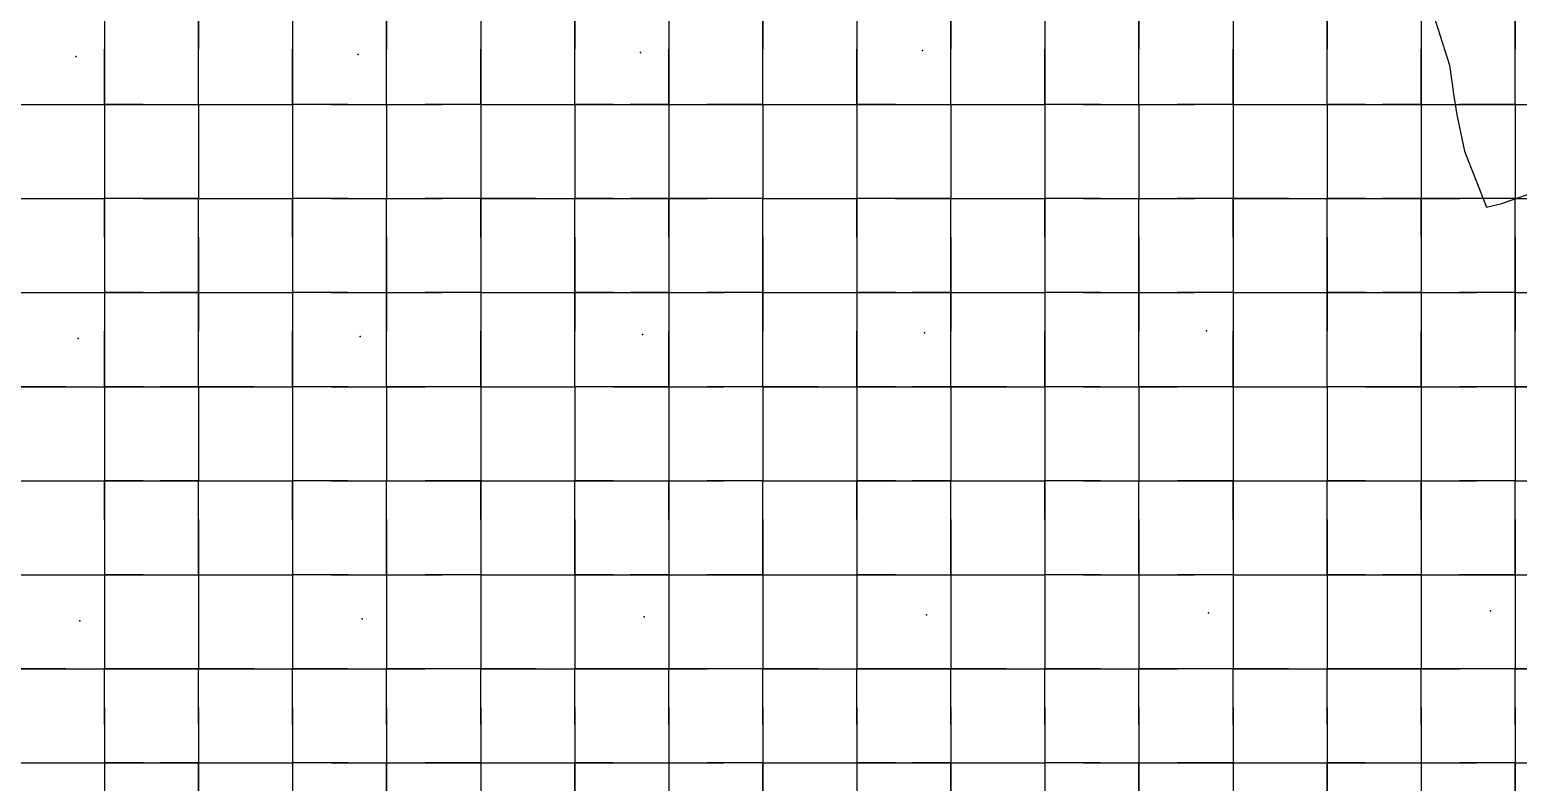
# Model space of a CAD drawing. Header units: metres. Extents: x 0 to 438, y -24 to 612.
# Drawn here: x 145.8 to 288.3, y 205.2 to 277.2 of the extents above; entities that cross this region are included whole.
import ezdxf

# ---------------------------------------------------------------- set-up
doc = ezdxf.new("R2010")
doc.units = ezdxf.units.M
doc.layers.add('LAYER_01_CUT', color=7, linetype='Continuous')
doc.layers.add('LAYER_04_GRID', color=7, linetype='Continuous')

msp = doc.modelspace()

# ---------------------------------------------------------------- linework, layer by layer
at = {"layer": 'LAYER_01_CUT'}
for points in [[(288.68, 291.5), (287.32, 290.49), (286.45, 289.85), (285.12, 289.06), (284.08, 288.45), (282.21, 287.58), (281.63, 287.31), (279.25, 286.48), (279.12, 286.44), (278.39, 286.26), (278.75, 284.42), (279.2, 281.75), (279.72, 280.1), (281.72, 273.76), (282.09, 271.03), (282.42, 269), (283.17, 265.55), (285.26, 260.17), (286.73, 260.53), (286.98, 260.62), (291.74, 262.27)], [(149.31, 279), (153, 279), (153, 273.69), (153, 270), (153, 264.69)], [(153, 279), (153, 275.31)], [(162, 273.69), (162, 279), (162, 275.31)], [(167.31, 279), (171, 279), (171, 273.69), (171, 270), (171, 264.69)], [(171, 279), (171, 275.31)], [(180, 273.69), (180, 279), (180, 275.31)], [(185.31, 279), (189, 279), (189, 273.69), (189, 270), (189, 264.69)], [(189, 279), (189, 275.31)], [(198, 273.69), (198, 279), (198, 275.31)], [(203.31, 279), (207, 279), (207, 273.69), (207, 270), (207, 264.69)], [(207, 279), (207, 275.31)], [(216, 273.69), (216, 279), (216, 275.31)], [(221.31, 279), (225, 279), (225, 273.69), (225, 270), (225, 264.69)], [(225, 279), (225, 275.31)], [(234, 273.69), (234, 279), (234, 275.31)], [(239.31, 279), (243, 279), (243, 273.69), (243, 270), (243, 264.69)], [(243, 279), (243, 275.31)], [(252, 273.69), (252, 279), (252, 275.31)], [(257.31, 279), (261, 279), (261, 273.69), (261, 270), (261, 264.69)], [(261, 279), (261, 275.31)], [(270, 273.69), (270, 279), (270, 275.31)], [(275.31, 279), (279, 279), (279, 273.69), (279, 270), (279, 264.69)], [(279, 279), (279, 275.31)], [(288, 273.69), (288, 279), (288, 275.31)], [(153, 270), (153, 275.31)], [(162, 270), (162, 275.31)], [(171, 270), (171, 275.31)], [(180, 270), (180, 275.31)], [(189, 270), (189, 275.31)], [(198, 270), (198, 275.31)], [(207, 270), (207, 275.31)], [(216, 270), (216, 275.31)], [(225, 270), (225, 275.31)], [(234, 270), (234, 275.31)], [(243, 270), (243, 275.31)], [(252, 270), (252, 275.31)], [(261, 270), (261, 275.31)], [(270, 270), (270, 275.31)], [(279, 270), (279, 275.31)], [(288, 270), (288, 275.31)], [(162, 270), (162, 273.69)], [(180, 270), (180, 273.69)], [(198, 270), (198, 273.69)], [(216, 270), (216, 273.69)], [(234, 270), (234, 273.69)], [(252, 270), (252, 273.69)], [(270, 270), (270, 273.69)], [(288, 270), (288, 273.69)], [(144, 270), (149.31, 270)], [(144, 270), (147.69, 270)], [(147.69, 270), (153, 270)], [(149.31, 270), (153, 270)], [(156.69, 270), (153, 270)], [(153, 270), (153, 266.31)], [(153, 270), (158.31, 270)], [(156.69, 270), (162, 270)], [(158.31, 270), (162, 270), (162, 264.69)], [(162, 270), (162, 266.31)], [(162, 270), (167.31, 270)], [(162, 270), (165.69, 270)], [(165.69, 270), (171, 270)], [(167.31, 270), (171, 270)], [(176.31, 270), (171, 270)], [(174.69, 270), (171, 270)], [(171, 270), (171, 266.31)], [(174.69, 270), (180, 270)], [(176.31, 270), (180, 270), (180, 264.69)], [(180, 270), (180, 266.31)], [(180, 270), (185.31, 270)], [(180, 270), (183.69, 270)], [(189, 270), (183.69, 270)], [(189, 270), (185.31, 270)], [(189, 270), (189, 266.31)], [(189, 270), (194.31, 270)], [(189, 270), (192.69, 270)], [(192.69, 270), (198, 270)], [(194.31, 270), (198, 270), (198, 264.69)], [(201.69, 270), (198, 270)], [(198, 270), (198, 266.31)], [(198, 270), (203.31, 270)], [(201.69, 270), (207, 270)], [(207, 270), (203.31, 270)], [(207, 270), (207, 266.31)], [(207, 270), (212.31, 270)], [(207, 270), (210.69, 270)], [(216, 270), (210.69, 270)], [(212.31, 270), (216, 270), (216, 264.69)], [(216, 270), (216, 266.31)], [(216, 270), (221.31, 270)], [(216, 270), (219.69, 270)], [(219.69, 270), (225, 270)], [(221.31, 270), (225, 270)], [(228.69, 270), (225, 270)], [(225, 270), (225, 266.31)], [(225, 270), (230.31, 270)], [(228.69, 270), (234, 270)], [(230.31, 270), (234, 270), (234, 264.69)], [(234, 270), (234, 266.31)], [(234, 270), (239.31, 270)], [(234, 270), (237.69, 270)], [(237.69, 270), (243, 270)], [(239.31, 270), (243, 270)], [(248.31, 270), (243, 270)], [(246.69, 270), (243, 270)], [(243, 270), (243, 266.31)], [(246.69, 270), (252, 270)], [(248.31, 270), (252, 270), (252, 264.69)], [(252, 270), (252, 266.31)], [(252, 270), (257.31, 270)], [(252, 270), (255.69, 270)], [(261, 270), (255.69, 270)], [(261, 270), (257.31, 270)], [(261, 270), (261, 266.31)], [(261, 270), (266.31, 270)], [(261, 270), (264.69, 270)], [(264.69, 270), (270, 270)], [(266.31, 270), (270, 270), (270, 264.69)], [(273.69, 270), (270, 270)], [(270, 270), (270, 266.31)], [(270, 270), (275.31, 270)], [(273.69, 270), (279, 270)], [(279, 270), (275.31, 270)], [(279, 270), (279, 266.31)], [(279, 270), (284.31, 270)], [(279, 270), (282.69, 270)], [(288, 270), (282.69, 270)], [(284.31, 270), (288, 270), (288, 264.69)], [(288, 270), (288, 266.31)], [(288, 270), (293.31, 270)], [(288, 270), (291.69, 270)], [(153, 266.31), (153, 261)], [(162, 266.31), (162, 261)], [(171, 266.31), (171, 261)], [(180, 266.31), (180, 261)], [(189, 266.31), (189, 261)], [(198, 266.31), (198, 261)], [(207, 266.31), (207, 261)], [(216, 266.31), (216, 261)], [(225, 266.31), (225, 261)], [(234, 266.31), (234, 261)], [(243, 266.31), (243, 261)], [(252, 266.31), (252, 261)], [(261, 266.31), (261, 261)], [(270, 266.31), (270, 261)], [(279, 266.31), (279, 261)], [(288, 266.31), (288, 261)], [(153, 264.69), (153, 261)], [(162, 264.69), (162, 261)], [(171, 264.69), (171, 261)], [(180, 264.69), (180, 261)], [(189, 264.69), (189, 261)], [(198, 264.69), (198, 261)], [(207, 264.69), (207, 261)], [(216, 264.69), (216, 261)], [(225, 264.69), (225, 261)], [(234, 264.69), (234, 261)], [(243, 264.69), (243, 261)], [(252, 264.69), (252, 261)], [(261, 264.69), (261, 261)], [(270, 264.69), (270, 261)], [(279, 264.69), (279, 261)], [(288, 264.69), (288, 261)], [(144, 255.69), (144, 261), (149.31, 261)], [(144, 261), (147.69, 261)], [(147.69, 261), (153, 261)], [(149.31, 261), (153, 261)], [(158.31, 261), (153, 261), (153, 255.69), (153, 252), (153, 246.69), (153, 243), (153, 237.69)], [(156.69, 261), (153, 261)], [(153, 257.31), (153, 261)], [(156.69, 261), (162, 261)], [(162, 261), (158.31, 261)], [(162, 255.69), (162, 261), (167.31, 261)], [(162, 257.31), (162, 261)], [(162, 261), (165.69, 261)], [(165.69, 261), (171, 261)], [(167.31, 261), (171, 261)], [(176.31, 261), (171, 261), (171, 255.69), (171, 252), (171, 246.69), (171, 243), (171, 237.69)], [(174.69, 261), (171, 261)], [(171, 257.31), (171, 261)], [(174.69, 261), (180, 261)], [(176.31, 261), (180, 261)], [(180, 255.69), (180, 261), (185.31, 261)], [(180, 257.31), (180, 261)], [(180, 261), (183.69, 261)], [(189, 261), (183.69, 261)], [(189, 261), (185.31, 261)], [(194.31, 261), (189, 261), (189, 255.69), (189, 252), (189, 246.69), (189, 243), (189, 237.69)], [(189, 257.31), (189, 261)], [(189, 261), (192.69, 261)], [(192.69, 261), (198, 261)], [(194.31, 261), (198, 261)], [(198, 255.69), (198, 261), (203.31, 261)], [(201.69, 261), (198, 261)], [(198, 257.31), (198, 261)], [(201.69, 261), (207, 261)], [(207, 261), (203.31, 261)], [(212.31, 261), (207, 261), (207, 255.69), (207, 252), (207, 246.69), (207, 243), (207, 237.69)], [(207, 257.31), (207, 261)], [(207, 261), (210.69, 261)], [(216, 261), (210.69, 261)], [(216, 261), (212.31, 261)], [(216, 255.69), (216, 261), (221.31, 261)], [(216, 257.31), (216, 261)], [(216, 261), (219.69, 261)], [(219.69, 261), (225, 261)], [(221.31, 261), (225, 261)], [(230.31, 261), (225, 261), (225, 255.69), (225, 252), (225, 246.69), (225, 243), (225, 237.69)], [(228.69, 261), (225, 261)], [(225, 257.31), (225, 261)], [(228.69, 261), (234, 261)], [(234, 261), (230.31, 261)], [(234, 255.69), (234, 261), (239.31, 261)], [(234, 257.31), (234, 261)], [(234, 261), (237.69, 261)], [(237.69, 261), (243, 261)], [(239.31, 261), (243, 261)], [(248.31, 261), (243, 261), (243, 255.69), (243, 252), (243, 246.69), (243, 243), (243, 237.69)], [(246.69, 261), (243, 261)], [(243, 257.31), (243, 261)], [(246.69, 261), (252, 261)], [(248.31, 261), (252, 261)], [(252, 255.69), (252, 261), (257.31, 261)], [(252, 257.31), (252, 261)], [(252, 261), (255.69, 261)], [(261, 261), (255.69, 261)], [(261, 261), (257.31, 261)], [(266.31, 261), (261, 261), (261, 255.69), (261, 252), (261, 246.69), (261, 243), (261, 237.69)], [(261, 257.31), (261, 261)], [(261, 261), (264.69, 261)], [(264.69, 261), (270, 261)], [(266.31, 261), (270, 261)], [(270, 255.69), (270, 261), (275.31, 261)], [(273.69, 261), (270, 261)], [(270, 257.31), (270, 261)], [(273.69, 261), (279, 261)], [(279, 261), (275.31, 261)], [(284.31, 261), (279, 261), (279, 255.69), (279, 252), (279, 246.69), (279, 243), (279, 237.69)], [(279, 257.31), (279, 261)], [(279, 261), (282.69, 261)], [(288, 261), (282.69, 261)], [(288, 261), (284.31, 261)], [(288, 255.69), (288, 261), (293.31, 261)], [(288, 257.31), (288, 261)], [(288, 261), (291.69, 261)], [(153, 257.31), (153, 252)], [(162, 257.31), (162, 252)], [(171, 257.31), (171, 252)], [(180, 257.31), (180, 252)], [(189, 257.31), (189, 252)], [(198, 257.31), (198, 252)], [(207, 257.31), (207, 252)], [(216, 257.31), (216, 252)], [(225, 257.31), (225, 252)], [(234, 257.31), (234, 252)], [(243, 257.31), (243, 252)], [(252, 257.31), (252, 252)], [(261, 257.31), (261, 252)], [(270, 257.31), (270, 252)], [(279, 257.31), (279, 252)], [(288, 257.31), (288, 252)], [(162, 252), (162, 255.69)], [(180, 252), (180, 255.69)], [(198, 252), (198, 255.69)], [(216, 252), (216, 255.69)], [(234, 252), (234, 255.69)], [(252, 252), (252, 255.69)], [(270, 252), (270, 255.69)], [(288, 252), (288, 255.69)], [(144, 252), (149.31, 252)], [(144, 252), (147.69, 252)], [(147.69, 252), (153, 252)], [(149.31, 252), (153, 252)], [(156.69, 252), (153, 252)], [(153, 252), (153, 248.31)], [(153, 252), (158.31, 252)], [(156.69, 252), (162, 252)], [(162, 252), (158.31, 252)], [(162, 246.69), (162, 252), (162, 248.31)], [(162, 252), (167.31, 252)], [(162, 252), (165.69, 252)], [(165.69, 252), (171, 252)], [(167.31, 252), (171, 252)], [(176.31, 252), (171, 252)], [(174.69, 252), (171, 252)], [(171, 252), (171, 248.31)], [(174.69, 252), (180, 252)], [(176.31, 252), (180, 252)], [(180, 246.69), (180, 252), (180, 248.31)], [(180, 252), (185.31, 252)], [(180, 252), (183.69, 252)], [(189, 252), (183.69, 252)], [(189, 252), (185.31, 252)], [(189, 252), (189, 248.31)], [(189, 252), (194.31, 252)], [(189, 252), (192.69, 252)], [(192.69, 252), (198, 252)], [(194.31, 252), (198, 252)], [(198, 246.69), (198, 252), (198, 248.31)], [(201.69, 252), (198, 252)], [(198, 252), (203.31, 252)], [(201.69, 252), (207, 252)], [(207, 252), (203.31, 252)], [(207, 252), (207, 248.31)], [(207, 252), (212.31, 252)], [(207, 252), (210.69, 252)], [(216, 252), (210.69, 252)], [(216, 252), (212.31, 252)], [(216, 246.69), (216, 252), (216, 248.31)], [(216, 252), (221.31, 252)], [(216, 252), (219.69, 252)], [(219.69, 252), (225, 252)], [(221.31, 252), (225, 252)], [(228.69, 252), (225, 252)], [(225, 252), (225, 248.31)], [(225, 252), (230.31, 252)], [(228.69, 252), (234, 252)], [(234, 252), (230.31, 252)], [(234, 246.69), (234, 252), (234, 248.31)], [(234, 252), (239.31, 252)], [(234, 252), (237.69, 252)], [(237.69, 252), (243, 252)], [(239.31, 252), (243, 252)], [(248.31, 252), (243, 252)], [(246.69, 252), (243, 252)], [(243, 252), (243, 248.31)], [(246.69, 252), (252, 252)], [(248.31, 252), (252, 252)], [(252, 246.69), (252, 252), (252, 248.31)], [(252, 252), (257.31, 252)], [(252, 252), (255.69, 252)], [(261, 252), (255.69, 252)], [(261, 252), (257.31, 252)], [(261, 252), (261, 248.31)], [(261, 252), (266.31, 252)], [(261, 252), (264.69, 252)], [(264.69, 252), (270, 252)], [(266.31, 252), (270, 252)], [(270, 246.69), (270, 252), (270, 248.31)], [(273.69, 252), (270, 252)], [(270, 252), (275.31, 252)], [(273.69, 252), (279, 252)], [(279, 252), (275.31, 252)], [(279, 252), (279, 248.31)], [(279, 252), (284.31, 252)], [(279, 252), (282.69, 252)], [(288, 252), (282.69, 252)], [(288, 252), (284.31, 252)], [(288, 246.69), (288, 252), (288, 248.31)], [(288, 252), (293.31, 252)], [(288, 252), (291.69, 252)], [(153, 243), (153, 248.31)], [(162, 243), (162, 248.31)], [(171, 243), (171, 248.31)], [(180, 243), (180, 248.31)], [(189, 243), (189, 248.31)], [(198, 243), (198, 248.31)], [(207, 243), (207, 248.31)], [(216, 243), (216, 248.31)], [(225, 243), (225, 248.31)], [(234, 243), (234, 248.31)], [(243, 243), (243, 248.31)], [(252, 243), (252, 248.31)], [(261, 243), (261, 248.31)], [(270, 243), (270, 248.31)], [(279, 243), (279, 248.31)], [(288, 243), (288, 248.31)], [(162, 243), (162, 246.69)], [(180, 243), (180, 246.69)], [(198, 243), (198, 246.69)], [(216, 243), (216, 246.69)], [(234, 243), (234, 246.69)], [(252, 243), (252, 246.69)], [(270, 243), (270, 246.69)], [(288, 243), (288, 246.69)], [(149.31, 243), (144, 243), (144, 237.69)], [(144, 243), (147.69, 243)], [(147.69, 243), (153, 243)], [(149.31, 243), (153, 243)], [(156.69, 243), (153, 243)], [(153, 243), (153, 239.31)], [(153, 243), (158.31, 243)], [(156.69, 243), (162, 243)], [(162, 243), (158.31, 243)], [(167.31, 243), (162, 243), (162, 237.69)], [(162, 243), (162, 239.31)], [(162, 243), (165.69, 243)], [(165.69, 243), (171, 243)], [(167.31, 243), (171, 243)], [(176.31, 243), (171, 243)], [(174.69, 243), (171, 243)], [(171, 243), (171, 239.31)], [(174.69, 243), (180, 243)], [(176.31, 243), (180, 243)], [(185.31, 243), (180, 243), (180, 237.69)], [(180, 243), (180, 239.31)], [(180, 243), (183.69, 243)], [(189, 243), (183.69, 243)], [(189, 243), (185.31, 243)], [(189, 243), (189, 239.31)], [(189, 243), (194.31, 243)], [(189, 243), (192.69, 243)], [(192.69, 243), (198, 243)], [(194.31, 243), (198, 243)], [(203.31, 243), (198, 243), (198, 237.69)], [(201.69, 243), (198, 243)], [(198, 243), (198, 239.31)], [(201.69, 243), (207, 243)], [(207, 243), (203.31, 243)], [(207, 243), (207, 239.31)], [(207, 243), (212.31, 243)], [(207, 243), (210.69, 243)], [(216, 243), (210.69, 243)], [(216, 243), (212.31, 243)], [(221.31, 243), (216, 243), (216, 237.69)], [(216, 243), (216, 239.31)], [(216, 243), (219.69, 243)], [(219.69, 243), (225, 243)], [(221.31, 243), (225, 243)], [(228.69, 243), (225, 243)], [(225, 243), (225, 239.31)], [(225, 243), (230.31, 243)], [(228.69, 243), (234, 243)], [(234, 243), (230.31, 243)], [(239.31, 243), (234, 243), (234, 237.69)], [(234, 243), (234, 239.31)], [(234, 243), (237.69, 243)], [(237.69, 243), (243, 243)], [(239.31, 243), (243, 243)], [(248.31, 243), (243, 243)], [(246.69, 243), (243, 243)], [(243, 243), (243, 239.31)], [(246.69, 243), (252, 243)], [(248.31, 243), (252, 243)], [(257.31, 243), (252, 243), (252, 237.69)], [(252, 243), (252, 239.31)], [(252, 243), (255.69, 243)], [(261, 243), (255.69, 243)], [(261, 243), (257.31, 243)], [(261, 243), (261, 239.31)], [(261, 243), (266.31, 243)], [(261, 243), (264.69, 243)], [(264.69, 243), (270, 243)], [(266.31, 243), (270, 243)], [(275.31, 243), (270, 243), (270, 237.69)], [(273.69, 243), (270, 243)], [(270, 243), (270, 239.31)], [(273.69, 243), (279, 243)], [(279, 243), (275.31, 243)], [(279, 243), (279, 239.31)], [(279, 243), (284.31, 243)], [(279, 243), (282.69, 243)], [(288, 243), (282.69, 243)], [(288, 243), (284.31, 243)], [(293.31, 243), (288, 243), (288, 237.69)], [(288, 243), (288, 239.31)], [(288, 243), (291.69, 243)], [(153, 239.31), (153, 234)], [(162, 239.31), (162, 234)], [(171, 239.31), (171, 234)], [(180, 239.31), (180, 234)], [(189, 239.31), (189, 234)], [(198, 239.31), (198, 234)], [(207, 239.31), (207, 234)], [(216, 239.31), (216, 234)], [(225, 239.31), (225, 234)], [(234, 239.31), (234, 234)], [(243, 239.31), (243, 234)], [(252, 239.31), (252, 234)], [(261, 239.31), (261, 234)], [(270, 239.31), (270, 234)], [(279, 239.31), (279, 234)], [(288, 239.31), (288, 234)], [(153, 237.69), (153, 234)], [(162, 237.69), (162, 234)], [(171, 237.69), (171, 234)], [(180, 237.69), (180, 234)], [(189, 237.69), (189, 234)], [(198, 237.69), (198, 234)], [(207, 237.69), (207, 234)], [(216, 237.69), (216, 234)], [(225, 237.69), (225, 234)], [(234, 237.69), (234, 234)], [(243, 237.69), (243, 234)], [(252, 237.69), (252, 234)], [(261, 237.69), (261, 234)], [(270, 237.69), (270, 234)], [(279, 237.69), (279, 234)], [(288, 237.69), (288, 234)], [(144, 228.69), (144, 234), (149.31, 234), (153, 234), (153, 228.69), (153, 225), (153, 219.69)], [(144, 234), (147.69, 234)], [(147.69, 234), (153, 234)], [(156.69, 234), (153, 234)], [(153, 230.31), (153, 234)], [(153, 234), (158.31, 234)], [(156.69, 234), (162, 234)], [(162, 234), (158.31, 234)], [(162, 228.69), (162, 234), (167.31, 234), (171, 234), (171, 228.69), (171, 225), (171, 219.69)], [(162, 230.31), (162, 234)], [(162, 234), (165.69, 234)], [(165.69, 234), (171, 234)], [(176.31, 234), (171, 234)], [(174.69, 234), (171, 234)], [(171, 230.31), (171, 234)], [(174.69, 234), (180, 234)], [(176.31, 234), (180, 234)], [(180, 228.69), (180, 234), (185.31, 234), (189, 234), (189, 228.69), (189, 225), (189, 219.69)], [(180, 230.31), (180, 234)], [(180, 234), (183.69, 234)], [(189, 234), (183.69, 234)], [(189, 230.31), (189, 234)], [(189, 234), (194.31, 234)], [(189, 234), (192.69, 234)], [(192.69, 234), (198, 234)], [(194.31, 234), (198, 234)], [(198, 228.69), (198, 234), (203.31, 234), (207, 234), (207, 228.69), (207, 225), (207, 219.69)], [(201.69, 234), (198, 234)], [(198, 230.31), (198, 234)], [(201.69, 234), (207, 234)], [(207, 230.31), (207, 234)], [(207, 234), (212.31, 234)], [(207, 234), (210.69, 234)], [(216, 234), (210.69, 234)], [(216, 234), (212.31, 234)], [(216, 228.69), (216, 234), (221.31, 234), (225, 234), (225, 228.69), (225, 225), (225, 219.69)], [(216, 230.31), (216, 234)], [(216, 234), (219.69, 234)], [(219.69, 234), (225, 234)], [(228.69, 234), (225, 234)], [(225, 230.31), (225, 234)], [(225, 234), (230.31, 234)], [(228.69, 234), (234, 234)], [(234, 234), (230.31, 234)], [(234, 228.69), (234, 234), (239.31, 234), (243, 234), (243, 228.69), (243, 225), (243, 219.69)], [(234, 230.31), (234, 234)], [(234, 234), (237.69, 234)], [(237.69, 234), (243, 234)], [(248.31, 234), (243, 234)], [(246.69, 234), (243, 234)], [(243, 230.31), (243, 234)], [(246.69, 234), (252, 234)], [(248.31, 234), (252, 234)], [(252, 228.69), (252, 234), (257.31, 234), (261, 234), (261, 228.69), (261, 225), (261, 219.69)], [(252, 230.31), (252, 234)], [(252, 234), (255.69, 234)], [(261, 234), (255.69, 234)], [(261, 230.31), (261, 234)], [(261, 234), (266.31, 234)], [(261, 234), (264.69, 234)], [(264.69, 234), (270, 234)], [(266.31, 234), (270, 234)], [(270, 228.69), (270, 234), (275.31, 234), (279, 234), (279, 228.69), (279, 225), (279, 219.69)], [(273.69, 234), (270, 234)], [(270, 230.31), (270, 234)], [(273.69, 234), (279, 234)], [(279, 230.31), (279, 234)], [(279, 234), (284.31, 234)], [(279, 234), (282.69, 234)], [(288, 234), (282.69, 234)], [(288, 234), (284.31, 234)], [(288, 228.69), (288, 234), (293.31, 234), (297, 234), (297, 228.69), (297, 225), (297, 219.69)], [(288, 230.31), (288, 234)], [(288, 234), (291.69, 234)], [(153, 230.31), (153, 225)], [(162, 230.31), (162, 225)], [(171, 230.31), (171, 225)], [(180, 230.31), (180, 225)], [(189, 230.31), (189, 225)], [(198, 230.31), (198, 225)], [(207, 230.31), (207, 225)], [(216, 230.31), (216, 225)], [(225, 230.31), (225, 225)], [(234, 230.31), (234, 225)], [(243, 230.31), (243, 225)], [(252, 230.31), (252, 225)], [(261, 230.31), (261, 225)], [(270, 230.31), (270, 225)], [(279, 230.31), (279, 225)], [(288, 230.31), (288, 225)], [(162, 225), (162, 228.69)], [(180, 225), (180, 228.69)], [(198, 225), (198, 228.69)], [(216, 225), (216, 228.69)], [(234, 225), (234, 228.69)], [(252, 225), (252, 228.69)], [(270, 225), (270, 228.69)], [(288, 225), (288, 228.69)], [(144, 225), (149.31, 225)], [(144, 225), (147.69, 225)], [(147.69, 225), (153, 225)], [(149.31, 225), (153, 225)], [(156.69, 225), (153, 225)], [(153, 225), (153, 221.31)], [(153, 225), (158.31, 225)], [(156.69, 225), (162, 225)], [(158.31, 225), (162, 225), (162, 219.69)], [(162, 225), (162, 221.31)], [(162, 225), (167.31, 225)], [(162, 225), (165.69, 225)], [(165.69, 225), (171, 225)], [(167.31, 225), (171, 225)], [(176.31, 225), (171, 225)], [(174.69, 225), (171, 225)], [(171, 225), (171, 221.31)], [(174.69, 225), (180, 225)], [(176.31, 225), (180, 225), (180, 219.69)], [(180, 225), (180, 221.31)], [(180, 225), (185.31, 225)], [(180, 225), (183.69, 225)], [(189, 225), (183.69, 225)], [(189, 225), (185.31, 225)], [(189, 225), (189, 221.31)], [(189, 225), (194.31, 225)], [(189, 225), (192.69, 225)], [(192.69, 225), (198, 225)], [(194.31, 225), (198, 225), (198, 219.69)], [(201.69, 225), (198, 225)], [(198, 225), (198, 221.31)], [(198, 225), (203.31, 225)], [(201.69, 225), (207, 225)], [(207, 225), (203.31, 225)], [(207, 225), (207, 221.31)], [(207, 225), (212.31, 225)], [(207, 225), (210.69, 225)], [(216, 225), (210.69, 225)], [(212.31, 225), (216, 225), (216, 219.69)], [(216, 225), (216, 221.31)], [(216, 225), (221.31, 225)], [(216, 225), (219.69, 225)], [(219.69, 225), (225, 225)], [(221.31, 225), (225, 225)], [(228.69, 225), (225, 225)], [(225, 225), (225, 221.31)], [(225, 225), (230.31, 225)], [(228.69, 225), (234, 225)], [(230.31, 225), (234, 225), (234, 219.69)], [(234, 225), (234, 221.31)], [(234, 225), (239.31, 225)], [(234, 225), (237.69, 225)], [(237.69, 225), (243, 225)], [(239.31, 225), (243, 225)], [(248.31, 225), (243, 225)], [(246.69, 225), (243, 225)], [(243, 225), (243, 221.31)], [(246.69, 225), (252, 225)], [(248.31, 225), (252, 225), (252, 219.69)], [(252, 225), (252, 221.31)], [(252, 225), (257.31, 225)], [(252, 225), (255.69, 225)], [(261, 225), (255.69, 225)], [(261, 225), (257.31, 225)], [(261, 225), (261, 221.31)], [(261, 225), (266.31, 225)], [(261, 225), (264.69, 225)], [(264.69, 225), (270, 225)], [(266.31, 225), (270, 225), (270, 219.69)], [(273.69, 225), (270, 225)], [(270, 225), (270, 221.31)], [(270, 225), (275.31, 225)], [(273.69, 225), (279, 225)], [(279, 225), (275.31, 225)], [(279, 225), (279, 221.31)], [(279, 225), (284.31, 225)], [(279, 225), (282.69, 225)], [(288, 225), (282.69, 225)], [(284.31, 225), (288, 225), (288, 219.69)], [(288, 225), (288, 221.31)], [(288, 225), (293.31, 225)], [(288, 225), (291.69, 225)], [(153, 221.31), (153, 216)], [(162, 221.31), (162, 216)], [(171, 221.31), (171, 216)], [(180, 221.31), (180, 216)], [(189, 221.31), (189, 216)], [(198, 221.31), (198, 216)], [(207, 221.31), (207, 216)], [(216, 221.31), (216, 216)], [(225, 221.31), (225, 216)], [(234, 221.31), (234, 216)], [(243, 221.31), (243, 216)], [(252, 221.31), (252, 216)], [(261, 221.31), (261, 216)], [(270, 221.31), (270, 216)], [(279, 221.31), (279, 216)], [(288, 221.31), (288, 216)], [(153, 219.69), (153, 216)], [(162, 219.69), (162, 216)], [(171, 219.69), (171, 216)], [(180, 219.69), (180, 216)], [(189, 219.69), (189, 216)], [(198, 219.69), (198, 216)], [(207, 219.69), (207, 216)], [(216, 219.69), (216, 216)], [(225, 219.69), (225, 216)], [(234, 219.69), (234, 216)], [(243, 219.69), (243, 216)], [(252, 219.69), (252, 216)], [(261, 219.69), (261, 216)], [(270, 219.69), (270, 216)], [(279, 219.69), (279, 216)], [(288, 219.69), (288, 216)], [(149.31, 216), (144, 216), (147.69, 216)], [(147.69, 216), (153, 216)], [(149.31, 216), (153, 216)], [(158.31, 216), (153, 216), (156.69, 216)], [(153, 210.69), (153, 216)], [(153, 212.31), (153, 216)], [(156.69, 216), (162, 216)], [(162, 216), (158.31, 216)], [(167.31, 216), (162, 216), (165.69, 216)], [(162, 210.69), (162, 216)], [(162, 212.31), (162, 216)], [(165.69, 216), (171, 216)], [(167.31, 216), (171, 216)], [(176.31, 216), (171, 216), (174.69, 216)], [(171, 210.69), (171, 216)], [(171, 212.31), (171, 216)], [(174.69, 216), (180, 216)], [(176.31, 216), (180, 216)], [(185.31, 216), (180, 216), (183.69, 216)], [(180, 210.69), (180, 216)], [(180, 212.31), (180, 216)], [(189, 216), (183.69, 216)], [(189, 216), (185.31, 216)], [(194.31, 216), (189, 216), (192.69, 216)], [(189, 210.69), (189, 216)], [(189, 212.31), (189, 216)], [(192.69, 216), (198, 216)], [(194.31, 216), (198, 216)], [(203.31, 216), (198, 216), (201.69, 216)], [(198, 210.69), (198, 216)], [(198, 212.31), (198, 216)], [(201.69, 216), (207, 216)], [(207, 216), (203.31, 216)], [(212.31, 216), (207, 216), (210.69, 216)], [(207, 210.69), (207, 216)], [(207, 212.31), (207, 216)], [(216, 216), (210.69, 216)], [(216, 216), (212.31, 216)], [(221.31, 216), (216, 216), (219.69, 216)], [(216, 210.69), (216, 216)], [(216, 212.31), (216, 216)], [(219.69, 216), (225, 216)], [(221.31, 216), (225, 216)], [(230.31, 216), (225, 216), (228.69, 216)], [(225, 210.69), (225, 216)], [(225, 212.31), (225, 216)], [(228.69, 216), (234, 216)], [(234, 216), (230.31, 216)], [(239.31, 216), (234, 216), (237.69, 216)], [(234, 210.69), (234, 216)], [(234, 212.31), (234, 216)], [(237.69, 216), (243, 216)], [(239.31, 216), (243, 216)], [(248.31, 216), (243, 216), (246.69, 216)], [(243, 210.69), (243, 216)], [(243, 212.31), (243, 216)], [(246.69, 216), (252, 216)], [(248.31, 216), (252, 216)], [(257.31, 216), (252, 216), (255.69, 216)], [(252, 210.69), (252, 216)], [(252, 212.31), (252, 216)], [(261, 216), (255.69, 216)], [(261, 216), (257.31, 216)], [(266.31, 216), (261, 216), (264.69, 216)], [(261, 210.69), (261, 216)], [(261, 212.31), (261, 216)], [(264.69, 216), (270, 216)], [(266.31, 216), (270, 216)], [(275.31, 216), (270, 216), (273.69, 216)], [(270, 210.69), (270, 216)], [(270, 212.31), (270, 216)], [(273.69, 216), (279, 216)], [(279, 216), (275.31, 216)], [(284.31, 216), (279, 216), (282.69, 216)], [(279, 210.69), (279, 216)], [(279, 212.31), (279, 216)], [(288, 216), (282.69, 216)], [(288, 216), (284.31, 216)], [(293.31, 216), (288, 216), (291.69, 216)], [(288, 210.69), (288, 216)], [(288, 212.31), (288, 216)], [(153, 212.31), (153, 207)], [(162, 212.31), (162, 207)], [(171, 212.31), (171, 207)], [(180, 212.31), (180, 207)], [(189, 212.31), (189, 207)], [(198, 212.31), (198, 207)], [(207, 212.31), (207, 207)], [(216, 212.31), (216, 207)], [(225, 212.31), (225, 207)], [(234, 212.31), (234, 207)], [(243, 212.31), (243, 207)], [(252, 212.31), (252, 207)], [(261, 212.31), (261, 207)], [(270, 212.31), (270, 207)], [(279, 212.31), (279, 207)], [(288, 212.31), (288, 207)], [(153, 210.69), (153, 207)], [(162, 210.69), (162, 207)], [(171, 210.69), (171, 207)], [(180, 210.69), (180, 207)], [(189, 210.69), (189, 207)], [(198, 210.69), (198, 207)], [(207, 210.69), (207, 207)], [(216, 210.69), (216, 207)], [(225, 210.69), (225, 207)], [(234, 210.69), (234, 207)], [(243, 210.69), (243, 207)], [(252, 210.69), (252, 207)], [(261, 210.69), (261, 207)], [(270, 210.69), (270, 207)], [(279, 210.69), (279, 207)], [(288, 210.69), (288, 207)], [(144, 207), (149.31, 207)], [(144, 207), (147.69, 207)], [(147.69, 207), (153, 207)], [(149.31, 207), (153, 207), (153, 201.69), (153, 198), (153, 192.69)], [(156.69, 207), (153, 207)], [(153, 207), (153, 203.31)], [(153, 207), (158.31, 207)], [(156.69, 207), (162, 207)], [(162, 207), (158.31, 207)], [(162, 201.69), (162, 207), (162, 203.31)], [(162, 207), (167.31, 207)], [(162, 207), (165.69, 207)], [(165.69, 207), (171, 207)], [(167.31, 207), (171, 207), (171, 201.69), (171, 198), (171, 192.69)], [(176.31, 207), (171, 207)], [(174.69, 207), (171, 207)], [(171, 207), (171, 203.31)], [(174.69, 207), (180, 207)], [(176.31, 207), (180, 207)], [(180, 201.69), (180, 207), (180, 203.31)], [(180, 207), (185.31, 207)], [(180, 207), (183.69, 207)], [(189, 207), (183.69, 207)], [(185.31, 207), (189, 207), (189, 201.69), (189, 198), (189, 192.69)], [(189, 207), (189, 203.31)], [(189, 207), (194.31, 207)], [(189, 207), (192.69, 207)], [(192.69, 207), (198, 207)], [(194.31, 207), (198, 207)], [(198, 201.69), (198, 207), (198, 203.31)], [(201.69, 207), (198, 207)], [(198, 207), (203.31, 207)], [(201.69, 207), (207, 207)], [(203.31, 207), (207, 207), (207, 201.69), (207, 198), (207, 192.69)], [(207, 207), (207, 203.31)], [(207, 207), (212.31, 207)], [(207, 207), (210.69, 207)], [(216, 207), (210.69, 207)], [(216, 207), (212.31, 207)], [(216, 201.69), (216, 207), (216, 203.31)], [(216, 207), (221.31, 207)], [(216, 207), (219.69, 207)], [(219.69, 207), (225, 207)], [(221.31, 207), (225, 207), (225, 201.69), (225, 198), (225, 192.69)], [(228.69, 207), (225, 207)], [(225, 207), (225, 203.31)], [(225, 207), (230.31, 207)], [(228.69, 207), (234, 207)], [(234, 207), (230.31, 207)], [(234, 201.69), (234, 207), (234, 203.31)], [(234, 207), (239.31, 207)], [(234, 207), (237.69, 207)], [(237.69, 207), (243, 207)], [(239.31, 207), (243, 207), (243, 201.69), (243, 198), (243, 192.69)], [(248.31, 207), (243, 207)], [(246.69, 207), (243, 207)], [(243, 207), (243, 203.31)], [(246.69, 207), (252, 207)], [(248.31, 207), (252, 207)], [(252, 201.69), (252, 207), (252, 203.31)], [(252, 207), (257.31, 207)], [(252, 207), (255.69, 207)], [(261, 207), (255.69, 207)], [(257.31, 207), (261, 207), (261, 201.69), (261, 198), (261, 192.69)], [(261, 207), (261, 203.31)], [(261, 207), (266.31, 207)], [(261, 207), (264.69, 207)], [(264.69, 207), (270, 207)], [(266.31, 207), (270, 207)], [(270, 201.69), (270, 207), (270, 203.31)], [(273.69, 207), (270, 207)], [(270, 207), (275.31, 207)], [(273.69, 207), (279, 207)], [(275.31, 207), (279, 207), (279, 201.69), (279, 198), (279, 192.69)], [(279, 207), (279, 203.31)], [(279, 207), (284.31, 207)], [(279, 207), (282.69, 207)], [(288, 207), (282.69, 207)], [(288, 207), (284.31, 207)], [(288, 201.69), (288, 207), (288, 203.31)], [(288, 207), (293.31, 207)], [(288, 207), (291.69, 207)]]:
    msp.add_lwpolyline(points, dxfattribs=at)
at = {"layer": 'LAYER_04_GRID'}
for p in [(204.28, 274.99), (231.28, 275.17), (150.28, 274.61), (177.28, 274.8), (204.47, 247.99), (231.47, 248.17), (258.47, 248.36), (150.47, 247.61), (177.47, 247.8), (177.65, 220.8), (204.65, 220.99), (231.65, 221.17), (258.65, 221.36), (285.65, 221.55), (150.65, 220.61)]:
    msp.add_point(p, dxfattribs=at)

doc.saveas('drawing.dxf')
